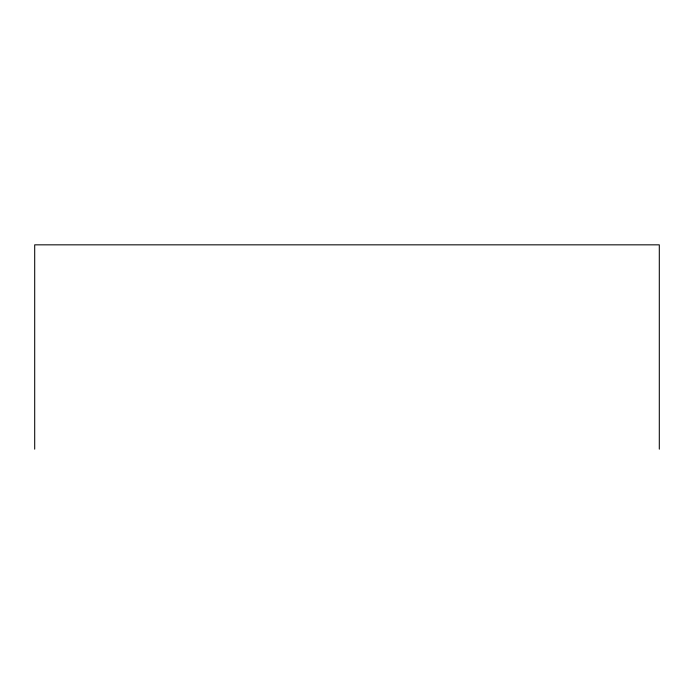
<?xml version="1.0" encoding="UTF-8"?>
<svg xmlns="http://www.w3.org/2000/svg" width="694" height="694" viewBox="0 0 694 694"><rect width="100%" height="100%" fill="white"/><g stroke="black" fill="none" stroke-linecap="round" stroke-linejoin="round"><path stroke-width="1.04" d="M659.3 449.165L659.3 244.835L34.7 244.835L34.7 449.165"/></g></svg>
